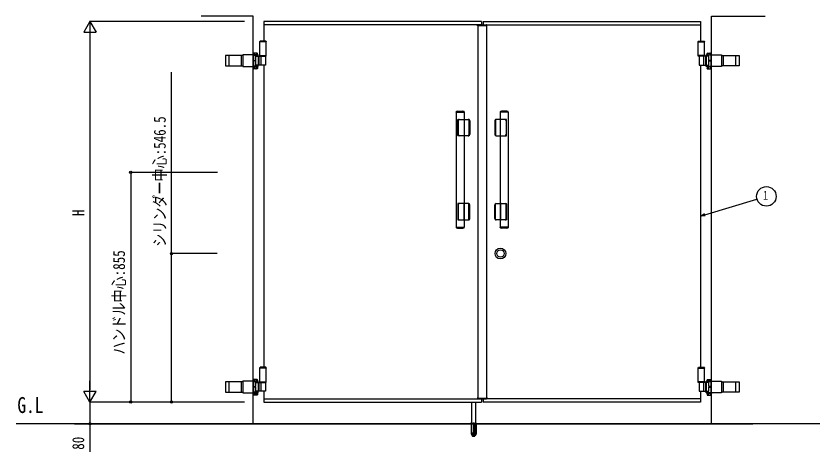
# Model space of a CAD drawing. Units: millimetres, scale not verified. Extents: x -4205 to 4205, y -2970 to 2970.
# Drawn here: x -1720 to 1237, y -589 to 1014 of the extents above; entities that cross this region are included whole.
import ezdxf
from ezdxf.enums import TextEntityAlignment as Align

# ---------------------------------------------------------------- set-up
doc = ezdxf.new("R2010")
doc.units = ezdxf.units.MM
doc.header["$LTSCALE"] = 12
for name, color, linetype in [('0-2_USER1', 3, 'Continuous'), ('0-3_YKK_A1', 4, 'Continuous'), ('0-4_YKK_D', 6, 'Continuous')]:
    doc.layers.add(name, color=color, linetype=linetype)
doc.styles.add('ＭＳ ゴシック', font='')
doc.styles.get('ＭＳ ゴシック').set_extended_font_data('MS Gothic')

msp = doc.modelspace()

# ---------------------------------------------------------------- linework, layer by layer
at = {"layer": '0-3_YKK_A1'}
for p, q in [((-847.98, 1014.5), (-1039, 1014.5)), ((-847.98, -485.5), (-847.98, 1014.5)), ((838.02, 1014.5), (1035.45, 1014.5)), ((838.02, 871.5), (838.02, 1014.5)), ((-7.98, 994.5), (-807.98, 994.5)), ((-807.98, 994.5), (-807.98, 922.5)), ((-14.68, 982.5), (-807.98, 982.5)), ((-22.28, 978.1), (-22.17, 981.13)), ((-22.28, 978.1), (-20.98, 978.1)), ((-21.28, 978.1), (-21.28, 980.1)), ((-21.28, 980.1), (-6.18, 980.1)), ((-21.17, 982.1), (-14.68, 982.1)), ((-20.98, 980.1), (-20.98, -391.1)), ((-14.68, 980.1), (-14.68, 983.1)), ((-14.68, 983.1), (-6.32, 983.1)), ((-7.98, 994.5), (-7.98, 983.1)), ((-7.68, 980.1), (-7.75, 982.13)), ((-6.18, 980.1), (0.72, 980.1)), ((-5.25, 980.1), (-5.32, 982.13)), ((-5.32, 982.1), (11.21, 982.1)), ((-1.98, 994.5), (798.02, 994.5)), ((-1.98, 994.5), (-1.98, 982.1)), ((-1.98, 982.5), (798.02, 982.5)), ((0.72, 980.1), (11.32, 980.1)), ((11.02, 980.1), (11.02, -391.1)), ((11.02, 978.1), (12.32, 978.1)), ((11.32, 978.1), (11.32, 980.1)), ((12.32, 978.1), (12.21, 981.13)), ((798.02, 994.5), (798.02, 922.5)), ((-822.48, 920.5), (-821.33, 922.5)), ((-822.48, 920.5), (-822.48, 919.5)), ((-799.48, 920.5), (-822.48, 920.5)), ((-822.48, 869.5), (-822.48, 920.5)), ((-799.48, 919.5), (-822.48, 919.5)), ((-800.64, 922.5), (-821.33, 922.5)), ((-799.48, 920.5), (-800.64, 922.5)), ((-799.48, 920.5), (-799.48, 919.5)), ((-799.48, 869.5), (-799.48, 920.5)), ((789.52, 920.5), (790.67, 922.5)), ((789.52, 920.5), (789.52, 919.5)), ((789.52, 920.5), (812.52, 920.5)), ((789.52, 869.5), (789.52, 920.5)), ((789.52, 919.5), (812.52, 919.5)), ((790.67, 922.5), (811.37, 922.5)), ((812.52, 920.5), (811.37, 922.5)), ((812.52, 920.5), (812.52, 919.5)), ((812.52, 869.5), (812.52, 920.5)), ((-949.59, 869.45), (-949.59, 831.45)), ((-885.03, 869.45), (-949.59, 869.45)), ((-937.15, 869.45), (-937.15, 831.45)), ((-891.46, 869.45), (-891.46, 831.45)), ((-885.03, 872.05), (-885.03, 828.95)), ((-850.48, 872), (-885.03, 872)), ((-829.25, 872), (-850.48, 872)), ((-847.55, 828.95), (-847.55, 872.05)), ((-845.85, 877.5), (-846.86, 876.92)), ((-846.86, 872), (-846.86, 876.92)), ((-846.55, 870.55), (-846.55, 830.45)), ((-846.55, 870.55), (-829.25, 870.55)), ((-832.85, 877.5), (-845.85, 877.5)), ((-843.1, 872), (-843.1, 876.92)), ((-837.91, 866.5), (-802.63, 866.5)), ((-837.91, 851.5), (-837.91, 866.5)), ((-835.6, 872), (-835.6, 876.92)), ((-832.85, 877.5), (-831.84, 876.92)), ((-831.84, 872), (-831.84, 876.92)), ((-829.25, 866.5), (-829.25, 872.05)), ((-829.07, 866.5), (-829.07, 834.5)), ((-826.21, 866.5), (-826.21, 834.5)), ((-822.48, 866.5), (-822.48, 869.5)), ((-822.48, 869.5), (-799.48, 869.5)), ((-822.48, 866.5), (-799.48, 866.5)), ((-819.33, 866.5), (-819.33, 834.5)), ((-802.63, 866.5), (-802.63, 834.5)), ((-799.48, 866.5), (-799.48, 869.5)), ((812.52, 869.5), (789.52, 869.5)), ((789.52, 866.5), (789.52, 869.5)), ((812.52, 866.5), (789.52, 866.5)), ((827.95, 866.5), (792.67, 866.5)), ((792.67, 866.5), (792.67, 834.5)), ((809.37, 866.5), (809.37, 834.5)), ((812.52, 866.5), (812.52, 869.5)), ((816.25, 866.5), (816.25, 834.5)), ((819.11, 866.5), (819.11, 834.5)), ((819.29, 866.5), (819.29, 872.05)), ((819.29, 872), (840.52, 872)), ((836.59, 870.55), (819.29, 870.55)), ((822.89, 877.5), (821.88, 876.92)), ((821.88, 872), (821.88, 876.92)), ((822.89, 877.5), (835.89, 877.5)), ((825.64, 872), (825.64, 876.92)), ((827.95, 851.5), (827.95, 866.5)), ((833.14, 872), (833.14, 876.92)), ((835.89, 877.5), (836.89, 876.92)), ((836.59, 870.55), (836.59, 830.45)), ((836.89, 872), (836.89, 876.92)), ((837.59, 828.95), (837.59, 872.05)), ((838.02, -368.5), (838.02, 871.5)), ((840.52, 872), (875.07, 872)), ((875.07, 872), (875.07, 828.95)), ((875.07, 869.45), (939.63, 869.45)), ((881.5, 869.45), (881.5, 831.45)), ((927.19, 869.45), (927.19, 831.45)), ((939.63, 869.45), (939.63, 831.45)), ((-949.59, 831.45), (-885.03, 831.45)), ((-885.03, 829), (-850.48, 829)), ((-850.48, 829), (-829.25, 829)), ((-846.55, 851.5), (-837.91, 851.5)), ((-837.91, 849.5), (-846.55, 849.5)), ((-829.25, 830.45), (-846.55, 830.45)), ((-837.91, 834.5), (-837.91, 849.5)), ((-802.63, 834.5), (-837.91, 834.5)), ((-829.25, 828.95), (-829.25, 834.5)), ((-807.98, 834.5), (-807.98, -277.5)), ((792.67, 834.5), (827.95, 834.5)), ((798.02, 834.5), (798.02, -277.5)), ((819.29, 828.95), (819.29, 834.5)), ((819.29, 830.45), (836.59, 830.45)), ((840.52, 829), (819.29, 829)), ((836.59, 851.5), (827.95, 851.5)), ((827.95, 849.5), (836.59, 849.5)), ((827.95, 834.5), (827.95, 849.5)), ((875.07, 829), (840.52, 829)), ((939.63, 831.45), (875.07, 831.45)), ((-846.86, 827.4), (-846.86, 821.48)), ((-845.85, 820.9), (-846.86, 821.48)), ((-832.85, 820.9), (-845.85, 820.9)), ((-843.1, 827.4), (-843.1, 821.48)), ((-835.6, 827.4), (-835.6, 821.48)), ((-832.85, 820.9), (-831.84, 821.48)), ((-831.84, 827.4), (-831.84, 821.48)), ((821.88, 827.4), (821.88, 821.48)), ((822.89, 820.9), (821.88, 821.48)), ((822.89, 820.9), (835.89, 820.9)), ((825.64, 827.4), (825.64, 821.48)), ((833.14, 827.4), (833.14, 821.48)), ((835.89, 820.9), (836.89, 821.48)), ((836.89, 827.4), (836.89, 821.48)), ((-100.82, 661), (-100.82, 238)), ((-100.82, 661), (-70.82, 661)), ((-100.52, 661), (-100.52, 662.37)), ((-72.1, 662.81), (-99.54, 662.81)), ((-95.57, 664.5), (-76.07, 664.5)), ((-71.12, 662.37), (-71.12, 661)), ((-70.82, 661), (-70.82, 238)), ((60.86, 661), (60.86, 238)), ((90.86, 661), (60.86, 661)), ((61.16, 662.37), (61.16, 661)), ((62.14, 662.81), (89.58, 662.81)), ((85.61, 664.5), (66.11, 664.5)), ((90.56, 661), (90.56, 662.37)), ((90.86, 661), (90.86, 238)), ((-94.73, 575), (-94.73, 634)), ((-94.23, 634.5), (-70.82, 634.5)), ((-93.82, 604.5), (-93.82, 629.5)), ((-93.32, 632), (-93.32, 577)), ((-70.82, 634.5), (-55.37, 634.5)), ((-54.02, 632), (-54.02, 577)), ((-52.87, 577), (-52.87, 632)), ((-50.82, 629.5), (-50.82, 579.5)), ((40.86, 629.5), (40.86, 579.5)), ((42.91, 577), (42.91, 632)), ((44.06, 632), (44.06, 577)), ((60.86, 634.5), (45.41, 634.5)), ((84.27, 634.5), (60.86, 634.5)), ((83.36, 632), (83.36, 577)), ((83.86, 604.5), (83.86, 629.5)), ((84.77, 575), (84.77, 634)), ((-93.82, 579.5), (-93.82, 604.5)), ((83.86, 579.5), (83.86, 604.5)), ((-72.32, 327), (-72.32, 261.9)), ((62.36, 327), (62.36, 261.9)), ((-94.73, 324), (-94.73, 265)), ((-93.82, 319.5), (-93.82, 294.5)), ((-93.32, 267), (-93.32, 322)), ((-54.02, 267), (-54.02, 322)), ((-52.87, 322), (-52.87, 267)), ((-50.82, 269.5), (-50.82, 319.5)), ((40.86, 269.5), (40.86, 319.5)), ((42.91, 322), (42.91, 267)), ((44.06, 267), (44.06, 322)), ((83.36, 267), (83.36, 322)), ((83.86, 319.5), (83.86, 294.5)), ((84.77, 324), (84.77, 265)), ((-93.82, 294.5), (-93.82, 269.5)), ((83.86, 294.5), (83.86, 269.5)), ((-100.82, 238), (-70.82, 238)), ((-100.52, 238), (-100.52, 236.63)), ((-94.23, 264.5), (-70.82, 264.5)), ((-71.12, 236.63), (-71.12, 238)), ((-70.82, 264.5), (-55.37, 264.5)), ((60.86, 264.5), (45.41, 264.5)), ((84.27, 264.5), (60.86, 264.5)), ((90.86, 238), (60.86, 238)), ((61.16, 236.63), (61.16, 238)), ((90.56, 238), (90.56, 236.63)), ((-72.1, 236.19), (-99.54, 236.19)), ((-95.57, 234.5), (-76.07, 234.5)), ((62.14, 236.19), (89.58, 236.19)), ((85.61, 234.5), (66.11, 234.5)), ((-822.48, -279.5), (-821.33, -277.5)), ((-822.48, -279.5), (-822.48, -280.5)), ((-799.48, -279.5), (-822.48, -279.5)), ((-822.48, -330.5), (-822.48, -279.5)), ((-799.48, -280.5), (-822.48, -280.5)), ((-800.64, -277.5), (-821.33, -277.5)), ((-799.48, -279.5), (-800.64, -277.5)), ((-799.48, -279.5), (-799.48, -280.5)), ((-799.48, -330.5), (-799.48, -279.5)), ((789.52, -279.5), (790.67, -277.5)), ((789.52, -279.5), (789.52, -280.5)), ((789.52, -279.5), (812.52, -279.5)), ((789.52, -330.5), (789.52, -279.5)), ((789.52, -280.5), (812.52, -280.5)), ((790.67, -277.5), (811.37, -277.5)), ((812.52, -279.5), (811.37, -277.5)), ((812.52, -279.5), (812.52, -280.5)), ((812.52, -330.5), (812.52, -279.5)), ((-845.85, -322.5), (-846.86, -323.08)), ((-846.86, -328), (-846.86, -323.08)), ((-832.85, -322.5), (-845.85, -322.5)), ((-843.1, -328), (-843.1, -323.08)), ((-835.6, -328), (-835.6, -323.08)), ((-832.85, -322.5), (-831.84, -323.08)), ((-831.84, -328), (-831.84, -323.08)), ((822.89, -323.5), (821.88, -324.08)), ((821.88, -329), (821.88, -324.08)), ((822.89, -323.5), (835.89, -323.5)), ((825.64, -329), (825.64, -324.08)), ((833.14, -329), (833.14, -324.08)), ((835.89, -323.5), (836.89, -324.08)), ((836.89, -329), (836.89, -324.08)), ((-949.59, -330.55), (-949.59, -368.55)), ((-885.03, -330.55), (-949.59, -330.55)), ((-937.15, -330.55), (-937.15, -368.55)), ((-891.46, -330.55), (-891.46, -368.55)), ((-885.03, -327.95), (-885.03, -371.05)), ((-850.48, -328), (-885.03, -328)), ((-829.25, -328), (-850.48, -328)), ((-847.55, -371.05), (-847.55, -327.95)), ((-846.55, -329.45), (-846.55, -369.55)), ((-846.55, -329.45), (-829.25, -329.45)), ((-846.55, -348.5), (-837.91, -348.5)), ((-837.91, -350.5), (-846.55, -350.5)), ((-837.91, -333.5), (-802.63, -333.5)), ((-837.91, -348.5), (-837.91, -333.5)), ((-837.91, -365.5), (-837.91, -350.5)), ((-829.25, -333.5), (-829.25, -327.95)), ((-829.07, -333.5), (-829.07, -365.5)), ((-826.21, -333.5), (-826.21, -365.5)), ((-822.48, -333.5), (-822.48, -330.5)), ((-822.48, -330.5), (-799.48, -330.5)), ((-822.48, -333.5), (-799.48, -333.5)), ((-819.33, -333.5), (-819.33, -365.5)), ((-802.63, -333.5), (-802.63, -365.5)), ((-799.48, -333.5), (-799.48, -330.5)), ((812.52, -330.5), (789.52, -330.5)), ((789.52, -333.5), (789.52, -330.5)), ((812.52, -333.5), (789.52, -333.5)), ((809.37, -333.5), (809.37, -365.5)), ((812.52, -333.5), (812.52, -330.5)), ((816.25, -333.5), (816.25, -365.5)), ((819.11, -333.5), (819.11, -365.5)), ((819.29, -333.5), (819.29, -329)), ((819.29, -329), (840.52, -329)), ((836.59, -330.45), (819.29, -330.45)), ((827.95, -348.5), (827.95, -333.5)), ((836.59, -348.5), (827.95, -348.5)), ((827.95, -350.5), (836.59, -350.5)), ((827.95, -365.5), (827.95, -350.5)), ((836.59, -330.45), (836.59, -370.55)), ((837.59, -372), (837.59, -329)), ((840.52, -329), (875.07, -329)), ((875.07, -329), (875.07, -372.05)), ((875.07, -331.55), (939.63, -331.55)), ((881.5, -331.55), (881.5, -369.55)), ((927.19, -331.55), (927.19, -369.55)), ((939.63, -331.55), (939.63, -369.55)), ((-949.59, -368.55), (-885.03, -368.55)), ((-885.03, -371), (-850.48, -371)), ((-850.48, -371), (-829.25, -371)), ((-846.86, -372.6), (-846.86, -378.52)), ((-845.85, -379.1), (-846.86, -378.52)), ((-829.25, -369.55), (-846.55, -369.55)), ((-832.85, -379.1), (-845.85, -379.1)), ((-843.1, -372.6), (-843.1, -378.52)), ((-802.63, -365.5), (-837.91, -365.5)), ((-835.6, -372.6), (-835.6, -378.52)), ((-832.85, -379.1), (-831.84, -378.52)), ((-831.84, -372.6), (-831.84, -378.52)), ((-829.25, -371.05), (-829.25, -365.5)), ((-807.98, -365.5), (-807.98, -405.5)), ((792.67, -365.5), (827.95, -365.5)), ((798.02, -365.5), (798.02, -405.5)), ((819.29, -372), (819.29, -365.5)), ((819.29, -370.55), (836.59, -370.55)), ((840.52, -372), (819.29, -372)), ((821.88, -373.6), (821.88, -379.52)), ((822.89, -380.1), (821.88, -379.52)), ((822.89, -380.1), (835.89, -380.1)), ((825.64, -373.6), (825.64, -379.52)), ((833.14, -373.6), (833.14, -379.52)), ((835.89, -380.1), (836.89, -379.52)), ((836.89, -373.6), (836.89, -379.52)), ((838.02, -485.5), (838.02, -368.5)), ((875.07, -372), (840.52, -372)), ((939.63, -369.55), (875.07, -369.55)), ((-807.98, -393.5), (-14.68, -393.5)), ((-807.98, -405.5), (-7.98, -405.5)), ((-42.98, -519.53), (-42.98, -405.64)), ((-29.98, -405.64), (-29.98, -519.53)), ((-22.28, -389.1), (-20.98, -389.1)), ((-22.28, -389.1), (-22.17, -392.13)), ((-21.28, -389.1), (-21.28, -391.1)), ((-21.28, -391.1), (-6.18, -391.1)), ((-21.17, -393.1), (-14.68, -393.1)), ((-14.68, -391.1), (-14.68, -394.1)), ((-14.68, -394.1), (-6.32, -394.1)), ((-7.98, -394.1), (-7.98, -405.5)), ((-7.68, -391.1), (-7.75, -393.13)), ((-6.18, -391.1), (0.72, -391.1)), ((-5.25, -391.1), (-5.32, -393.13)), ((-5.32, -393.1), (11.21, -393.1)), ((-1.98, -393.1), (-1.98, -405.5)), ((798.02, -393.5), (-1.98, -393.5)), ((798.02, -405.5), (-1.98, -405.5)), ((0.72, -391.1), (11.32, -391.1)), ((11.02, -389.1), (12.32, -389.1)), ((11.32, -389.1), (11.32, -391.1)), ((12.32, -389.1), (12.21, -392.13)), ((1237.16, -485.5), (-1719.64, -485.5)), ((-1504.15, -485.5), (990.63, -485.5)), ((-49.48, -484.66), (-49.48, -485.5)), ((-23.48, -485.5), (-49.48, -485.5)), ((-45.48, -482.5), (-48.82, -483.72)), ((-48.48, -483.96), (-24.48, -483.96)), ((-45.98, -484.5), (-26.98, -484.5)), ((-45.73, -484.5), (-45.73, -485.5)), ((-45.73, -485.5), (-45.73, -522.53)), ((-45.48, -482.5), (-27.48, -482.5)), ((-45.17, -484.5), (-45.17, -485.5)), ((-45.17, -485.5), (-45.17, -523.5)), ((-44.31, -482.5), (-43.81, -483)), ((-43.81, -483), (-29.15, -483)), ((-43.48, -520.56), (-43.81, -483)), ((-37.48, -484.5), (-37.48, -485.5)), ((-37.48, -485.5), (-37.48, -523.5)), ((-36.48, -532.5), (-36.48, -480.58)), ((-36.48, -532.65), (-36.48, -480.73)), ((-35.48, -484.5), (-35.48, -485.5)), ((-35.48, -485.5), (-35.48, -523.5)), ((-29.48, -520.56), (-29.15, -483)), ((-28.65, -482.5), (-29.15, -483)), ((-27.79, -484.5), (-27.79, -485.5)), ((-27.79, -485.5), (-27.79, -523.5)), ((-27.48, -482.5), (-24.14, -483.72)), ((-27.23, -484.5), (-27.23, -485.5)), ((-27.23, -485.5), (-27.23, -522.53)), ((-23.48, -484.66), (-23.48, -485.5)), ((-45.73, -522.53), (-40.84, -531)), ((-45.17, -523.5), (-37.48, -523.5)), ((-39.98, -522.53), (-42.98, -519.53)), ((-29.98, -519.53), (-42.98, -519.53)), ((-39.98, -522.53), (-32.98, -522.53)), ((-39.97, -531.5), (-32.99, -531.5)), ((-37.48, -522.53), (-35.48, -522.53)), ((-35.48, -523.5), (-27.79, -523.5)), ((-29.98, -519.53), (-32.98, -522.53)), ((-27.23, -522.53), (-32.12, -531))]:
    msp.add_line(p, q, dxfattribs=at)
for points in [[(-847.85, 829), (-847.85, 827.4), (-830.85, 827.4), (-830.85, 829)], [(837.89, 829), (837.89, 827.4), (820.89, 827.4), (820.89, 829)], [(-55.37, 574.5), (-70.82, 574.5), (-94.23, 574.5)], [(45.41, 574.5), (60.86, 574.5), (84.27, 574.5)], [(-55.37, 324.5), (-70.82, 324.5), (-94.23, 324.5)], [(45.41, 324.5), (60.86, 324.5), (84.27, 324.5)], [(827.95, -333.5), (792.67, -333.5), (792.67, -365.5)], [(-847.85, -371), (-847.85, -372.6), (-830.85, -372.6), (-830.85, -371)], [(837.89, -372), (837.89, -373.6), (820.89, -373.6), (820.89, -372)]]:
    msp.add_lwpolyline(points, dxfattribs=at)
for radius in [20, 20, 13.5]:
    msp.add_circle((62.02, 141), radius, dxfattribs=at)
for centre, radius, start, end in [((-21.17, 981.1), 1, 90, 178), ((-8.75, 982.1), 1, 2, 90), ((-6.32, 982.1), 1, 2, 90), ((11.21, 981.1), 1, 2, 90), ((-844.98, 874.18), 3.32, 55.61575, 124.38425), ((-839.35, 865.08), 12.42, 72.41205, 107.58795), ((-833.72, 874.18), 3.32, 55.61575, 124.38425), ((823.76, 874.18), 3.32, 55.61575, 124.38425), ((829.39, 865.08), 12.42, 72.41205, 107.58795), ((835.02, 874.18), 3.32, 55.61575, 124.38425), ((-844.98, 824.22), 3.32, 235.61575, 304.38425), ((-839.35, 833.32), 12.42, 252.41205, 287.58795), ((-833.72, 824.22), 3.32, 235.61575, 304.38425), ((823.76, 824.22), 3.32, 235.61575, 304.38425), ((829.39, 833.32), 12.42, 252.41205, 287.58795), ((835.02, 824.22), 3.32, 235.61575, 304.38425), ((-99.72, 662.37), 0.8, 110.76843, 180), ((-85.82, 625.72), 40, 104.21682, 110.76843), ((-95.57, 664.2), 0.3, 90, 104.21682), ((-95.57, 664.2), 0.3, 61.29529, 90), ((-85.82, 682.01), 20, 241.29529, 250.4307), ((-92.42, 663.44), 0.3, 250.4307, 279.9206), ((-85.82, 625.72), 38, 80.0794, 99.9206), ((-79.22, 663.44), 0.3, 260.0794, 289.5693), ((-85.82, 682.01), 20, 289.5693, 298.70471), ((-76.07, 664.2), 0.3, 90, 118.70471), ((-76.07, 664.2), 0.3, 75.78318, 90), ((-85.82, 625.72), 40, 69.23157, 75.78318), ((-71.92, 662.37), 0.8, 0, 69.23157), ((61.96, 662.37), 0.8, 110.76843, 180), ((75.86, 625.72), 40, 104.21682, 110.76843), ((66.11, 664.2), 0.3, 90, 104.21682), ((66.11, 664.2), 0.3, 61.29529, 90), ((75.86, 682.01), 20, 241.29529, 250.4307), ((69.26, 663.44), 0.3, 250.4307, 279.9206), ((75.86, 625.72), 38, 80.0794, 99.9206), ((82.46, 663.44), 0.3, 260.0794, 289.5693), ((75.86, 682.01), 20, 289.5693, 298.70471), ((85.61, 664.2), 0.3, 90, 118.70471), ((85.61, 664.2), 0.3, 75.78318, 90), ((75.86, 625.72), 40, 69.23157, 75.78318), ((89.76, 662.37), 0.8, 0, 69.23157), ((-94.23, 634), 0.5, 90, 180), ((-88.82, 629.5), 5, 90, 180), ((-90.82, 632), 2.5, 90, 180), ((-56.52, 632), 2.5, 0, 90), ((-55.82, 629.5), 5, 0, 90), ((-55.37, 632), 2.5, 0, 90), ((45.86, 629.5), 5, 90, 180), ((45.41, 632), 2.5, 90, 180), ((46.56, 632), 2.5, 90, 180), ((78.86, 629.5), 5, 0, 90), ((80.86, 632), 2.5, 0, 90), ((84.27, 634), 0.5, 0, 90), ((-94.23, 575), 0.5, 180, 270), ((-88.82, 579.5), 5, 180, 270), ((-90.82, 577), 2.5, 180, 270), ((-56.52, 577), 2.5, 270, 0), ((-55.82, 579.5), 5, 270, 0), ((-55.37, 577), 2.5, 270, 0), ((45.86, 579.5), 5, 180, 270), ((45.41, 577), 2.5, 180, 270), ((46.56, 577), 2.5, 180, 270), ((78.86, 579.5), 5, 270, 0), ((80.86, 577), 2.5, 270, 0), ((84.27, 575), 0.5, 270, 0), ((-94.23, 324), 0.5, 90, 180), ((-88.82, 319.5), 5, 90, 180), ((-90.82, 322), 2.5, 90, 180), ((-56.52, 322), 2.5, 0, 90), ((-55.82, 319.5), 5, 0, 90), ((-55.37, 322), 2.5, 0, 90), ((45.86, 319.5), 5, 90, 180), ((45.41, 322), 2.5, 90, 180), ((46.56, 322), 2.5, 90, 180), ((78.86, 319.5), 5, 0, 90), ((80.86, 322), 2.5, 0, 90), ((84.27, 324), 0.5, 0, 90), ((-88.82, 269.5), 5, 180, 270), ((-90.82, 267), 2.5, 180, 270), ((-56.52, 267), 2.5, 270, 0), ((-55.82, 269.5), 5, 270, 0), ((-55.37, 267), 2.5, 270, 0), ((45.86, 269.5), 5, 180, 270), ((45.41, 267), 2.5, 180, 270), ((46.56, 267), 2.5, 180, 270), ((78.86, 269.5), 5, 270, 0), ((80.86, 267), 2.5, 270, 0), ((-99.72, 236.63), 0.8, 180, 249.23157), ((-94.23, 265), 0.5, 180, 270), ((-71.92, 236.63), 0.8, 290.76843, 0), ((61.96, 236.63), 0.8, 180, 249.23157), ((84.27, 265), 0.5, 270, 0), ((89.76, 236.63), 0.8, 290.76843, 0), ((-85.82, 273.28), 40, 249.23157, 255.78318), ((-95.57, 234.8), 0.3, 255.78318, 270), ((-95.57, 234.8), 0.3, 270, 298.70471), ((-85.82, 216.99), 20, 109.5693, 118.70471), ((-92.42, 235.56), 0.3, 80.0794, 109.5693), ((-85.82, 273.28), 38, 260.0794, 279.9206), ((-79.22, 235.56), 0.3, 70.4307, 99.9206), ((-85.82, 216.99), 20, 61.29529, 70.4307), ((-76.07, 234.8), 0.3, 241.29529, 270), ((-76.07, 234.8), 0.3, 270, 284.21682), ((-85.82, 273.28), 40, 284.21682, 290.76843), ((75.86, 273.28), 40, 249.23157, 255.78318), ((66.11, 234.8), 0.3, 255.78318, 270), ((66.11, 234.8), 0.3, 270, 298.70471), ((75.86, 216.99), 20, 109.5693, 118.70471), ((69.26, 235.56), 0.3, 80.0794, 109.5693), ((75.86, 273.28), 38, 260.0794, 279.9206), ((82.46, 235.56), 0.3, 70.4307, 99.9206), ((75.86, 216.99), 20, 61.29529, 70.4307), ((85.61, 234.8), 0.3, 241.29529, 270), ((85.61, 234.8), 0.3, 270, 284.21682), ((75.86, 273.28), 40, 284.21682, 290.76843), ((-844.98, -325.82), 3.32, 55.61575, 124.38425), ((-839.35, -334.92), 12.42, 72.41205, 107.58795), ((-833.72, -325.82), 3.32, 55.61575, 124.38425), ((823.76, -326.82), 3.32, 55.61575, 124.38425), ((829.39, -335.92), 12.42, 72.41205, 107.58795), ((835.02, -326.82), 3.32, 55.61575, 124.38425), ((-844.98, -375.78), 3.32, 235.61575, 304.38425), ((-839.35, -366.68), 12.42, 252.41205, 287.58795), ((-833.72, -375.78), 3.32, 235.61575, 304.38425), ((823.76, -376.78), 3.32, 235.61575, 304.38425), ((829.39, -367.68), 12.42, 252.41205, 287.58795), ((835.02, -376.78), 3.32, 235.61575, 304.38425), ((-21.17, -392.1), 1, 182, 270), ((-8.75, -393.1), 1, 270, 358), ((-6.32, -393.1), 1, 270, 358), ((11.21, -392.1), 1, 270, 358), ((-48.48, -484.66), 1, 110, 180), ((-45.98, -485.5), 1, 90, 180), ((-26.98, -485.5), 1, 0, 90), ((-24.48, -484.66), 1, 0, 70), ((-36.48, -520.5), 7, 180.5, 359.5), ((-39.97, -530.5), 1, 210, 270), ((-32.99, -530.5), 1, 270, 330)]:
    msp.add_arc(centre, radius, start, end, dxfattribs=at)
at = {"layer": '0-4_YKK_D'}
for p, q in [((-1447.98, 994.5), (-1470.48, 955.53)), ((-878.98, 994.5), (-1448.98, 994.5)), ((-1447.98, 994.5), (-1425.48, 955.53)), ((-1447.98, 994.5), (-1447.98, 916.56)), ((-1470.48, 955.53), (-1425.48, 955.53)), ((-1447.98, 949.5), (-1447.98, -360.5)), ((-978.98, 439.5), (-1298.98, 439.5)), ((-1297.98, 439.5), (-1297.98, -405.5)), ((-979.88, 141), (-1148.98, 141)), ((-1447.98, -405.5), (-1447.98, -327.56)), ((-1447.98, -405.5), (-1470.48, -366.53)), ((-1425.48, -366.53), (-1470.48, -366.53)), ((-1447.98, -405.5), (-1425.48, -366.53)), ((-878.98, -405.5), (-1448.98, -405.5)), ((-878.98, -405.5), (-1448.98, -405.5)), ((-878.98, -405.5), (-1298.98, -405.5)), ((-878.98, -405.5), (-1148.98, -405.5))]:
    msp.add_line(p, q, dxfattribs=at)
for points in [[(-1147.98, -405.5), (-1147.98, 141), (-1147.98, 807.6)], [(798.02, 278.5), (814.3, 283.39), (1005.69, 340.85)], [(815.61, 279.03), (798.02, 278.5), (812.99, 287.75)], [(-1447.98, -405.5), (-1447.98, -485.5), (-1447.98, -588.9)]]:
    msp.add_lwpolyline(points, dxfattribs=at)
for centre, radius in [((-1297.98, 439.5), 4.25), ((1040.17, 351.2), 36), ((-1147.98, 141), 4.25), ((-1297.98, -405.5), 4.25), ((-1147.98, -405.5), 4.25), ((-1447.98, -485.5), 4.25)]:
    msp.add_circle(centre, radius, dxfattribs=at)

# ---------------------------------------------------------------- texts
at = {"layer": '0-2_USER1', "style": 'ＭＳ ゴシック', "width": 0.8}
msp.add_text('G.L', height=58.65, dxfattribs=at).set_placement((-1714.81, -463.22), align=Align.BOTTOM_LEFT)
at = {"layer": '0-4_YKK_D', "style": 'ＭＳ ゴシック', "width": 0.8}
for s, p in [('シリンダー中心:546.5', (-1155.98, 166)), ('H', (-1455.98, 278.5)), ('ハンドル中心:855', (-1305.98, -231)), ('80', (-1455.98, -580.9))]:
    msp.add_text(s, height=43.99, rotation=90, dxfattribs=at).set_placement(p, align=Align.BOTTOM_LEFT)
msp.add_text('1', height=32.99, dxfattribs=at).set_placement((1028.17, 328.7), align=Align.BOTTOM_LEFT)

doc.saveas('drawing.dxf')
